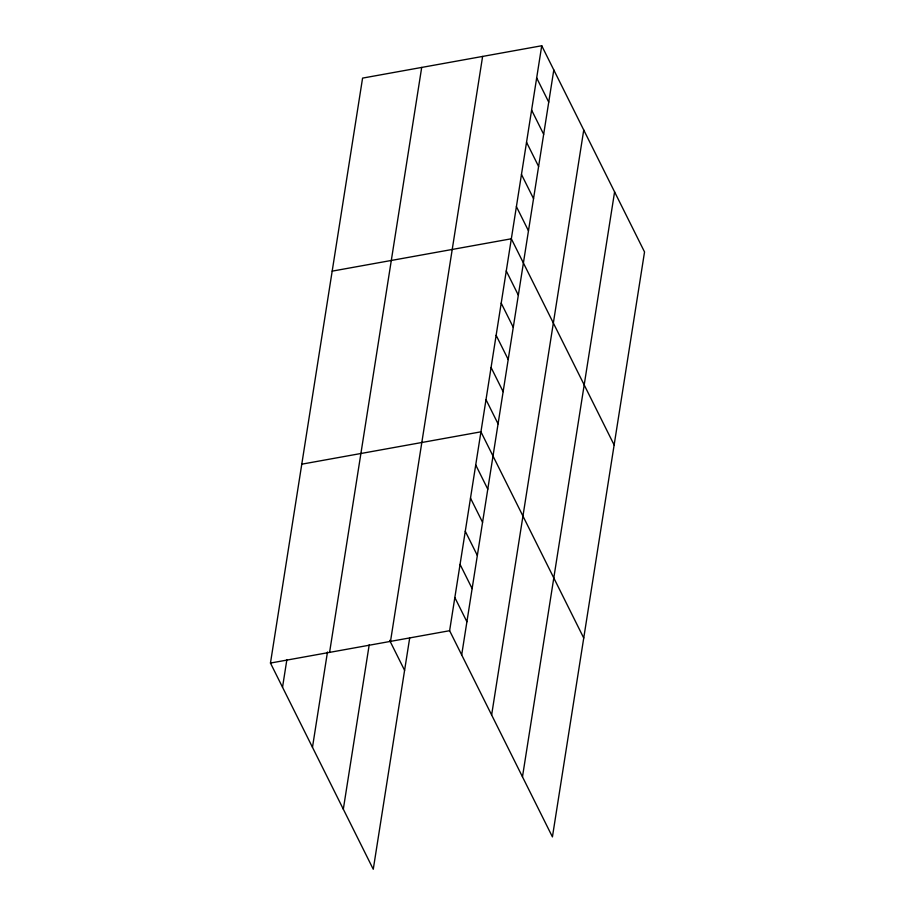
<?xml version="1.0" encoding="UTF-8"?>
<svg xmlns="http://www.w3.org/2000/svg" width="915" height="915" viewBox="0 0 915 915"><rect width="100%" height="100%" fill="white"/><g stroke="black" fill="none" stroke-linecap="round" stroke-linejoin="round"><path stroke-width="1.37" d="M409.657 638.19L373.263 869.25L270.463 663.055L362.58 78.107L541.737 45.75L644.537 251.945L552.42 836.893L449.62 630.71L541.737 45.75M282.529 687.257L286.875 659.635M312.473 747.315L327.478 652.018M329.583 652.384L421.701 67.424M343.319 809.192L369.203 644.835M390.499 641.381L482.617 56.433M461.686 654.9L553.804 69.952M491.63 714.958L583.747 130.01M522.476 776.835L614.594 191.887M332.179 271.137L511.336 238.781L614.137 444.976M301.778 464.179L480.935 431.823L583.736 638.007M270.463 663.055L449.62 630.71M536.67 77.924L548.737 102.125M531.604 110.097L543.67 134.299M526.537 142.271L538.603 166.461M521.47 174.445L533.537 198.635M516.403 206.607L528.47 230.809M506.269 270.954L518.336 295.156M501.203 303.128L513.269 327.33M496.136 335.302L508.202 359.504M491.069 367.475L503.136 391.677M486.002 399.649L498.069 423.851M475.72 464.969L487.787 489.17M470.493 498.115L482.56 522.316M465.278 531.26L477.344 555.462M460.062 564.406L472.129 588.608M454.835 597.552L466.902 621.754M389.618 640.34L404.59 670.363"/></g></svg>
